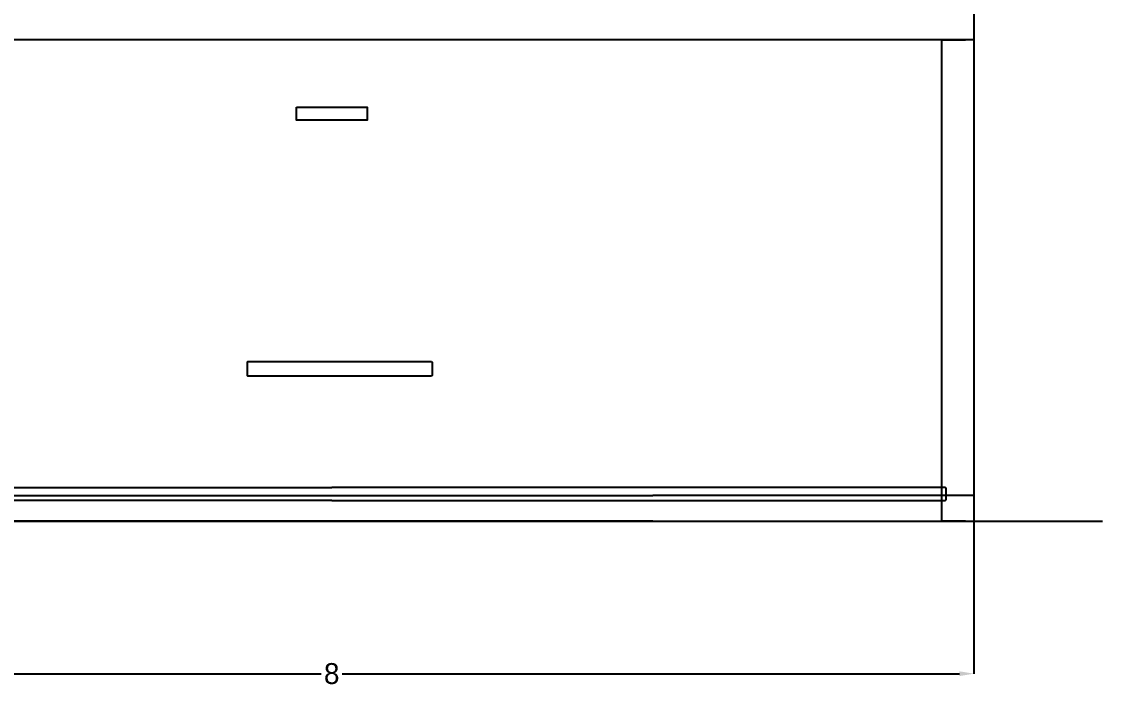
# Model space of a CAD drawing. Header units: metres. Extents: x 399.5 to 462.8, y -1 to 8.2.
# Drawn here: x 456.07 to 462.8, y -1.04 to 3.11 of the extents above; entities that cross this region are included whole.
import ezdxf

# ---------------------------------------------------------------- set-up
doc = ezdxf.new("R2010")
doc.units = ezdxf.units.M
for name, color, linetype in [('CORTE', 7, 'Continuous'), ('COTAS', 4, 'Continuous'), ('VISTA', 8, 'Continuous')]:
    doc.layers.add(name, color=color, linetype=linetype)
doc.dimstyles.get("Standard").update_dxf_attribs({"dimtxt": 2.5, "dimasz": 2.5, "dimexe": 1.25, "dimexo": 0.625, "dimtad": 1, "dimcen": 2.5, "dimazin": 3, "dimtfac": 1, "dimtmove": 0, "dimatfit": 3})

# ---------------------------------------------------------------- blocks, each defined once
blk = doc.blocks.new('_CLOSEDFILLED')
at = {"color": 0, "linetype": 'BYBLOCK'}
blk.add_solid([(-1, 0.164), (0, 0), (-1, -0.164)], dxfattribs=at)
blk = doc.blocks.new('*D5')
for p, q in [((454, 0), (454, -0.95)), ((462, 0), (462, -0.95)), ((454.09, -0.95), (457.935, -0.95)), ((458.065, -0.95), (461.91, -0.95))]:
    blk.add_line(p, q)
at = {"layer": 'Defpoints'}
for p in [(454, 0), (462, 0), (454, -0.95)]:
    blk.add_point(p, dxfattribs=at)
at = {"layer": 'COTAS', "xscale": 0.09, "yscale": 0.09, "rotation": 180}
blk.add_blockref('_CLOSEDFILLED', (454, -0.95), dxfattribs=at)
at = {"layer": 'COTAS', "xscale": 0.09, "yscale": 0.09}
blk.add_blockref('_CLOSEDFILLED', (462, -0.95), dxfattribs=at)
at = {"layer": 'COTAS', "insert": (458, -0.95), "char_height": 0.13, "attachment_point": 5}
blk.add_mtext('8', dxfattribs=at)

msp = doc.modelspace()

# ---------------------------------------------------------------- linework, layer by layer
at = {"layer": 'CORTE'}
for p, q in [((461.8, 2.9955), (461.8006, 2.9975)), ((461.8, 2.2483), (461.8, 2.9955)), ((461.8006, 2.9975), (461.8008, 2.9981)), ((461.8008, 2.9981), (461.8012, 2.9985)), ((461.8012, 2.9985), (461.8013, 2.9987)), ((461.8013, 2.9987), (461.8018, 2.999)), ((461.8019, 2.9992), (461.8018, 2.999)), ((461.8019, 2.9992), (461.8038, 2.9998)), ((461.8045, 3), (461.8038, 2.9998)), ((461.8045, 3), (461.9478, 3)), ((461.9955, 3), (461.9478, 3)), ((461.9955, 3), (461.9975, 2.9994)), ((461.9981, 2.9992), (461.9975, 2.9994)), ((461.9981, 2.9992), (461.9985, 2.9988)), ((461.9987, 2.9987), (461.9985, 2.9988)), ((461.9987, 2.9987), (461.9988, 2.9985)), ((461.9988, 2.9985), (461.9992, 2.9981)), ((461.9992, 2.9981), (461.9994, 2.9975)), ((461.9994, 2.9975), (462, 2.9955)), ((462, 2.9955), (462, 2.2483)), ((461.8, 0.0045), (461.8, 2.2483)), ((461.8, 2.2483), (461.8, 2.2483)), ((462, 2.2483), (462, 0.0045)), ((454.0045, 0.16), (459.9993, 0.16)), ((461.9955, 0.16), (459.9993, 0.16)), ((461.9955, 0.16), (461.9975, 0.1594)), ((461.9981, 0.1592), (461.9975, 0.1594)), ((461.9981, 0.1592), (461.9985, 0.1588)), ((461.9987, 0.1587), (461.9985, 0.1588)), ((461.9987, 0.1587), (461.9988, 0.1585)), ((461.9988, 0.1585), (461.9992, 0.1581)), ((461.9992, 0.1581), (461.9994, 0.1575)), ((461.9994, 0.1575), (462, 0.1555)), ((462, 0.1555), (462, 0.1178)), ((462, 0.1178), (462, 0.0045)), ((459.9993, 0), (454.0045, 0)), ((459.9993, 0), (461.9955, 0)), ((461.8002, 0.0038), (461.8, 0.0045)), ((461.8008, 0.0019), (461.8002, 0.0038)), ((461.801, 0.0018), (461.8008, 0.0019)), ((461.8013, 0.0013), (461.801, 0.0018)), ((461.8018, 0.001), (461.8013, 0.0013)), ((461.8018, 0.001), (461.8019, 0.0008)), ((461.8038, 0.0002), (461.8019, 0.0008)), ((461.8038, 0.0002), (461.8045, 0)), ((461.9478, 0), (461.8045, 0)), ((461.9478, 0), (461.9955, 0)), ((461.9975, 0.0006), (461.9955, 0)), ((461.9975, 0.0006), (461.9955, 0)), ((461.9975, 0.0006), (461.9981, 0.0008)), ((461.9975, 0.0006), (461.9981, 0.0008)), ((461.9985, 0.0012), (461.9981, 0.0008)), ((461.9985, 0.0012), (461.9981, 0.0008)), ((461.9985, 0.0012), (461.9987, 0.0013)), ((461.9985, 0.0012), (461.9987, 0.0013)), ((461.999, 0.0018), (461.9987, 0.0013)), ((461.999, 0.0018), (461.9987, 0.0013)), ((461.9992, 0.0019), (461.999, 0.0018)), ((461.9992, 0.0019), (461.999, 0.0018)), ((461.9998, 0.0038), (461.9992, 0.0019)), ((461.9998, 0.0038), (461.9992, 0.0019)), ((462, 0.0045), (461.9998, 0.0038)), ((462, 0.0045), (461.9998, 0.0038))]:
    msp.add_line(p, q, dxfattribs=at)
msp.add_lwpolyline([(454, 3.2), (461.704, 3.2), (462, 3.2), (462, 3), (461.704, 3), (454, 3), (454, 3.2)], close=True, dxfattribs=at)
at = {"layer": 'VISTA'}
for p, q in [((454.1785, 0.21), (458, 0.21)), ((461.8215, 0.21), (458, 0.21)), ((461.8215, 0.21), (461.8225, 0.2097)), ((461.8235, 0.2094), (461.8225, 0.2097)), ((461.8235, 0.2094), (461.8238, 0.2092)), ((461.824, 0.209), (461.8238, 0.2092)), ((461.824, 0.209), (461.8242, 0.2088)), ((461.8242, 0.2088), (461.8244, 0.2085)), ((461.8244, 0.2085), (461.8247, 0.2075)), ((461.8247, 0.2075), (461.825, 0.2065)), ((461.825, 0.2065), (461.825, 0.17)), ((461.825, 0.17), (461.825, 0.17)), ((461.825, 0.17), (461.825, 0.1335)), ((458, 0.13), (454.1785, 0.13)), ((458, 0.13), (458, 0.13)), ((458, 0.13), (461.8215, 0.13)), ((461.8225, 0.1303), (461.8215, 0.13)), ((461.8225, 0.1303), (461.8235, 0.1306)), ((461.8238, 0.1308), (461.8235, 0.1306)), ((461.8238, 0.1308), (461.824, 0.131)), ((461.8242, 0.1312), (461.824, 0.131)), ((461.8244, 0.1315), (461.8242, 0.1312)), ((461.8247, 0.1325), (461.8244, 0.1315)), ((461.825, 0.1335), (461.8247, 0.1325)), ((453, 0), (462.8, 0))]:
    msp.add_line(p, q, dxfattribs=at)
for points in [[(457.78, 2.58), (458, 2.58), (458.22, 2.58), (458.22, 2.5), (458, 2.5), (457.78, 2.5), (457.78, 2.58)], [(457.4759, 0.9061), (457.4756, 0.9065), (457.4755, 0.9069), (457.475, 0.9085), (457.475, 0.9267), (457.475, 0.9915), (457.4751, 0.9919), (457.4756, 0.9935), (457.4757, 0.9936), (457.476, 0.994), (457.4761, 0.9941), (457.4765, 0.9944), (457.4769, 0.9945), (457.4785, 0.995), (457.7294, 0.995), (458.6215, 0.995), (458.6219, 0.9949), (458.6235, 0.9944), (458.6236, 0.9943), (458.624, 0.994), (458.6243, 0.9936), (458.6244, 0.9935), (458.6249, 0.9919), (458.625, 0.9915), (458.625, 0.9267), (458.625, 0.9085), (458.6245, 0.9069), (458.6244, 0.9065), (458.6241, 0.9061), (458.624, 0.906), (458.6236, 0.9057), (458.6235, 0.9056), (458.6219, 0.9051), (458.6215, 0.905), (457.7294, 0.905), (457.4785, 0.905), (457.4769, 0.9055), (457.4765, 0.9056), (457.4761, 0.9059), (457.476, 0.906), (457.4759, 0.9061)]]:
    msp.add_lwpolyline(points, close=True, dxfattribs=at)

# ---------------------------------------------------------------- dimensions: what is measured, and where the dimension line sits
at = {"layer": 'COTAS'}
dim = msp.add_linear_dim(base=(454, -0.95), p1=(454, 0), p2=(462, 0), dimstyle='Standard', override={"dimtxt": 0.13, "dimasz": 0.09}, dxfattribs=at)
dim.commit()
dim.dimension.update_dxf_attribs({"geometry": '*D5', "text_midpoint": (458, -0.95)})

doc.saveas('drawing.dxf')
